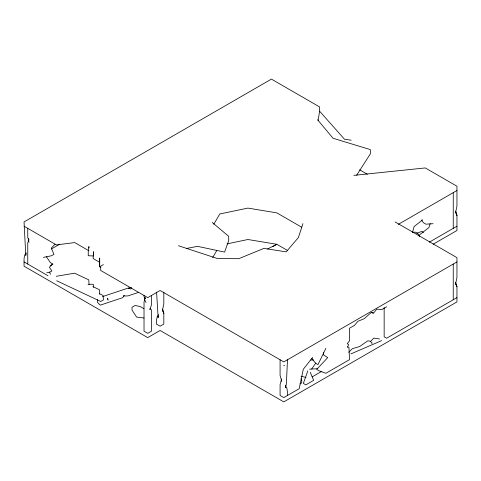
<?xml version="1.0" encoding="UTF-8"?>
<svg xmlns="http://www.w3.org/2000/svg" width="481" height="481" viewBox="0 0 481 481"><rect width="100%" height="100%" fill="white"/><g stroke="black" fill="none" stroke-linecap="round" stroke-linejoin="round"><path stroke-width="0.72" d="M100.902 267.484L99.669 266.769L99.675 258.038L99.675 262.325L93.122 258.544L93.476 251.683L93.476 255.97L88.245 255.73L88.245 251.443L88.931 246.506L88.931 247.937M287.5 359.752L286.387 383.483L285.624 387.494L285.762 385.624L285.762 387.055L286.754 387.626L287.5 392.057L287.5 395.46M144.023 295.484L144.023 296.681L145.142 298.334L145.13 297.775L144.023 302.002L144.023 331.193L147.733 333.333L151.449 331.193L151.449 310.041L150.186 308.315L149.91 309.523L151.449 304.936L151.449 295.484M26.184 253.048L25.788 255.525L24.05 221.933L271.422 79.112L319.606 106.932L319.606 111.219L318.115 120.442M146.002 302.537L144.577 299.585L144.757 298.328M28.878 239.778L28.728 240.614L28.728 239.297L27.76 237.848L27.76 228.361M158.411 316.191L158.129 317.646L156.578 292.087M412.548 232.299L414.069 226.593L422.709 219.787M281.698 380.645L281.517 381.265L281.325 379.004L281.571 380.098M144.577 299.585L145.13 297.775M28.788 238.732L28.169 241.053L29.149 242.232M430.182 223.575L428.95 227.525L418.753 235.48M302.934 223.653L298.388 237.542L286.189 251.864L263.901 248.388L238.798 258.676L217.634 258.604L178.421 245.713M307.804 370.827L303.367 383.441L305.844 384.866L313.666 380.351L310.281 372.252M347.474 347.348L348.635 344.486L347.246 343.662L349.525 340.813L349.525 328.228L354.575 325.312L357.81 321.356L364.177 318.723L371.35 312.385L373.226 312.409M325.877 348.34L317.977 364.622L315.5 363.191L311.941 358.387M25.956 253.078L24.796 254.954L24.05 258.519L24.05 266.209L147.733 337.62L160.107 330.477L283.79 401.888L456.95 301.912L456.95 286.808L455.693 282.6M158.586 314.664L157.143 317.075L156.391 320.647L156.391 324.05L160.107 326.19L163.817 324.05L163.817 313.227L162.56 309.024M28.427 241.558L27.76 242.719L27.76 264.063M213.792 224.236L219.781 213.973L247.907 208.093L276.834 212.867L301.659 227.2M212.674 257.575L216.787 250.523M356.668 175.252L370.334 153.884L370.334 149.597L333.026 138.263L317.544 119.703M311.664 369.005L315.891 362.945M312.632 357.413L303.295 369.27L299.212 388.696L283.79 397.601L280.08 395.46L280.08 384.638L281.355 379.876L280.08 375.414L280.08 359.752M54.972 244.258L51.293 248.148L53.998 254.317L51.527 255.748L43.44 257.407M370.34 341.648L373.851 338.089L379.575 338.991M130.622 289.117L131.746 287.987M348.713 352.32L352.381 348.647L359.59 346.579L367.712 340.879L369.835 341.065L371.933 342.682L371.933 343.771M46.32 256.583L50.373 262.632L52.838 264.057L49.339 267.214L51.876 270.965L49.405 272.39L46.783 272.769M51.413 248.984L59.758 244.168M50.367 265.482L52.838 264.057M103.379 264.628L100.685 266.179L100.685 270.466L147.733 297.625L160.107 290.488L283.79 361.898L456.95 261.923M272.931 246.543L276.834 244.288L287.656 250.535M398.328 224.356L456.95 190.512M429.347 242.153L456.95 226.22M433.116 244.264L456.95 230.501L456.95 215.398L455.693 211.195M386.634 306.806L381.824 309.578L376.773 309.121L373.226 313.498L371.368 312.428M299.916 383.94L301.725 382.894L301.725 380.038L301.01 378.775M312.115 376.894L321.759 371.326M456.95 297.625L386.634 338.227L384.157 336.796L384.157 307.618M267.514 249.014L276.834 244.288L247.907 239.514L226.996 243.891M350.811 353.938L381.673 340.608M416.63 233.279L422.011 231.355L423.424 232.527M102.543 296.609L128.577 287.933L129.924 288.414L128.577 288.329L131.343 287.584M138.113 292.532L128.09 295.875L123.677 296.062L124.164 295.406L122.679 297.679L100.246 305.158L97.619 302.531L97.619 299.675M186.502 248.455L197.517 246.35L224.609 252.092L228.709 240.632L228.709 236.345L212.295 222.517M56.325 276.292L74.567 273.184L88.732 279.84L89.075 284.307M283.694 365.602L284.596 365.482M353.854 175.367L425.258 167.935L456.95 186.231L456.95 206.175L455.675 212.109L456.95 215.398L455.333 211.652M433.068 223.689L425.938 224.182L423.46 222.757L421.446 220.009M309.548 369.174L317.448 368.717M412.578 232.227L415.458 232.161L417.929 233.586L419.474 236.592M88.029 284.343L93.248 284.277L93.476 287.253M310.69 359.998L313.66 360.053M144.047 318.031L136.616 317.063L132.028 310.095L132.028 307.239L135.119 305.453L140.199 306.553L143.825 308.646M351.178 140.187L344.516 139.243L319.606 111.219M301.01 376.208L305.988 377.477M92.881 286.628L99.411 289.694L99.753 294.162M99.381 293.723L103.078 295.46L103.421 299.922L100.727 301.473L56.668 280.754M359.584 169.793L367.358 174.284M395.105 221.933L456.95 257.636L456.95 277.579L455.675 283.519L456.95 286.808L455.333 283.062M347.715 346.825L348.953 347.541L349.525 359.65L325.877 373.304L319.162 370.839L316.69 369.408L327.729 357.611L323.406 354.804L323.406 352.651M88.931 250.793L74.711 242.58L56.433 244.913L24.05 226.22M24.05 261.923L48.016 275.757M162.464 310.107L163.817 313.227L162.542 309.938L163.817 304.004L163.817 292.075M49.501 271.939L50.487 274.332M107.846 299.302L107.588 298.34L108.099 300.258M453.252 192.647L453.252 228.355M453.24 264.063L453.24 299.771M99.669 262.482L99.669 266.769"/></g></svg>
